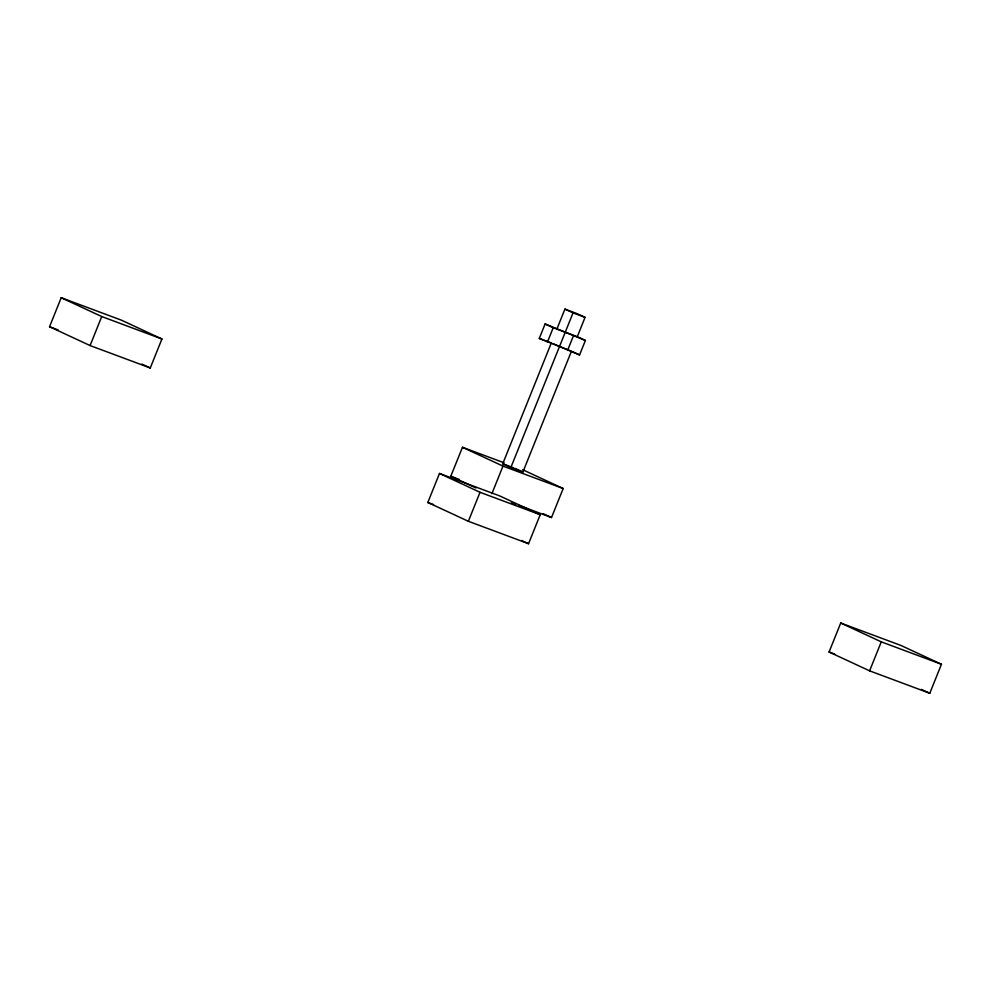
<?xml version="1.0" encoding="UTF-8"?>
<svg xmlns="http://www.w3.org/2000/svg" width="991" height="991" viewBox="0 0 991 991"><rect width="100%" height="100%" fill="white"/><g stroke="black" fill="none" stroke-linecap="round" stroke-linejoin="round"><path stroke-width="1.49" d="M49.55 326.733L61.207 297.721L121.398 320.155L161.929 338.984L150.273 367.983L90.082 345.562L49.55 326.733L58.147 329.929M90.082 345.562L101.739 316.55L61.207 297.721M427.827 502.462L439.484 473.463L499.675 495.896L540.206 514.725L528.537 543.725L468.359 521.291L427.827 502.462L433.562 504.605M475.953 487.968L450.794 476.275L462.463 447.275L504.01 462.76M570.122 350.69L539.29 338.451L545.112 323.958L585.396 340.458L579.574 354.951L552.668 343.567M468.359 521.291L480.016 492.292L439.484 473.463M547.391 342.217L553.213 327.724L545.112 323.958M579.574 354.951L571.46 351.186L522.889 472.038L510.848 467.541L502.747 463.776L551.318 342.936L539.29 338.451M557.153 328.442L564.92 309.105L576.96 313.59L585.062 317.355L577.295 336.692L585.396 340.458M491.883 493.729L502.982 466.104L462.463 447.275M510.848 467.541L573.033 312.871L564.92 309.105M567.533 350.467L573.368 335.974M518.553 505.249L551.516 517.537L563.173 488.538L522.641 469.709M829.071 652.016L840.727 623.017L900.918 645.438L941.45 664.267L929.793 693.279L869.602 670.845L829.071 652.016L834.806 654.147M869.602 670.845L881.259 641.846L840.727 623.017M573.033 312.871L585.062 317.355M553.213 327.724L577.295 336.692M502.747 463.776L513.437 467.764M101.739 316.55L161.929 338.984M502.982 466.104L563.173 488.538M450.794 476.275L459.39 479.483M511.393 502.586L515.692 504.184M480.016 492.292L540.206 514.725M881.259 641.846L941.45 664.267M514.775 468.272L522.889 472.038M543.13 513.648L551.516 517.537M921.407 689.377L929.793 693.279M141.886 364.093L150.273 367.983M521.551 540.479L528.537 543.725"/></g></svg>
